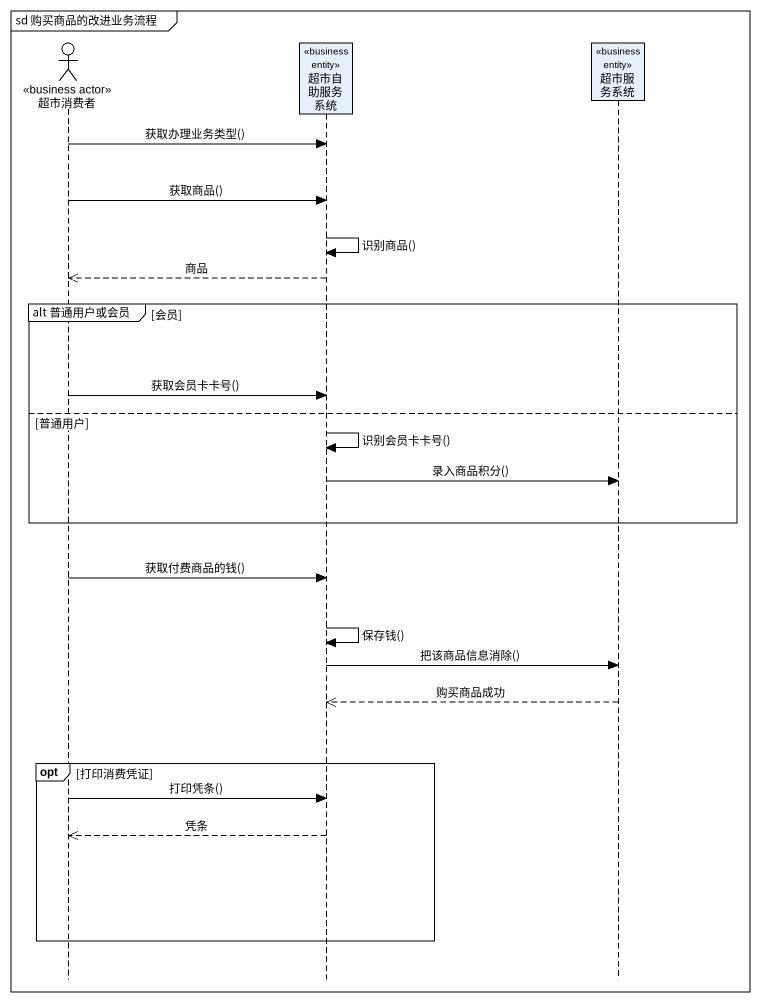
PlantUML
@startuml
mainframe sd 购买商品的改进业务流程
hide footbox
actor 超市消费者 <<business actor>>
participant 超市自助服务系统 <<business entity>>
participant 超市服务系统 <<business entity>>

超市消费者 -> 超市自助服务系统 : 获取办理业务类型()
超市消费者 -> 超市自助服务系统 : 获取商品()
超市自助服务系统 -> 超市自助服务系统 : 识别商品()
超市自助服务系统 -->> 超市消费者 : 商品
group alt 普通用户或会员 [会员]
  超市消费者 -> 超市自助服务系统 : 获取会员卡卡号()
else 普通用户
  超市自助服务系统 -> 超市自助服务系统 : 识别会员卡卡号()
  超市自助服务系统 -> 超市服务系统 : 录入商品积分()
end
超市消费者 -> 超市自助服务系统 : 获取付费商品的钱()
超市自助服务系统 -> 超市自助服务系统 : 保存钱()
超市自助服务系统 -> 超市服务系统 : 把该商品信息消除()
超市服务系统 -->> 超市自助服务系统 : 购买商品成功
opt 打印消费凭证
  超市消费者 -> 超市自助服务系统 : 打印凭条()
  超市自助服务系统 -->> 超市消费者 : 凭条
end
@enduml
